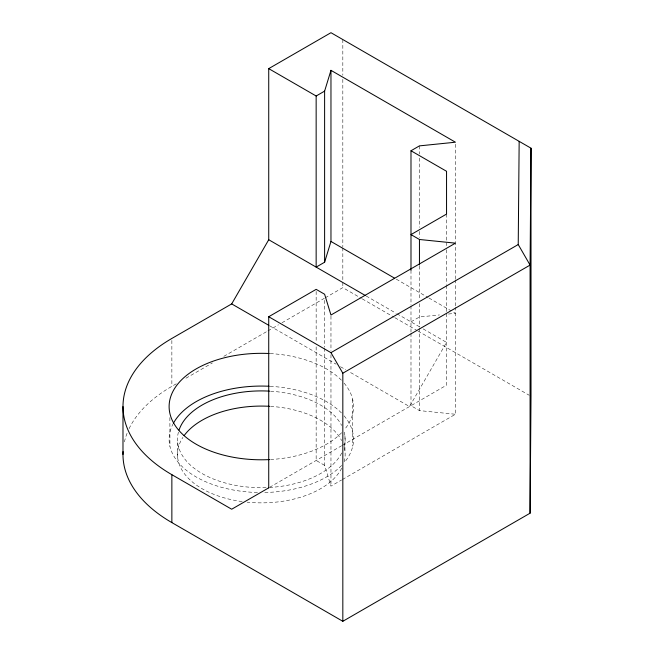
<?xml version="1.0" encoding="UTF-8"?>
<svg xmlns="http://www.w3.org/2000/svg" width="654" height="654" viewBox="0 0 654 654"><rect width="100%" height="100%" fill="white"/><g stroke="black" fill="none" stroke-linecap="round" stroke-linejoin="round"><path stroke-width="0.49" stroke-dasharray="3.27 2.45" d="M129.083 428.672A166.86 96.334 0 0 1 171.863 386.351L176.269 383.808M185.957 378.216L212.395 362.945M223.856 356.332L267.036 331.406M267.919 330.891L278.49 324.793M282.013 322.757L324.319 298.33M325.202 297.823L342.827 287.646L361.376 298.363M410.99 321.866L419.451 316.977L439.447 314.942M269.612 487.328L341.617 445.758M342.271 445.382L446.551 385.173L446.551 312.865M324.613 348.222L324.613 465.346L330.965 486.126L341.56 480.011M342.443 479.505L455.446 414.26L455.446 307.315M448.448 314.026L455.446 313.315L451.914 311.279M410.99 333.393L410.99 405.709L419.451 410.598L455.446 414.26M396.291 279.168L428.076 297.513M428.959 298.028L451.031 310.764M366.199 296.009L396.062 313.25M396.937 313.757L419.664 326.877M423.13 328.88L446.551 342.402L409.502 406.567L349.35 371.832M362.259 298.87L394.068 317.231M394.951 317.746L417.039 330.499M417.922 331.006L529.25 395.278M269.726 325.864L336.074 364.172M340.497 366.722L345.811 369.788M324.613 465.346L316.152 460.465L316.152 345.369M455.446 144.248L455.446 278.8M455.446 279.708L455.446 306.301M446.551 214.071L446.551 245.642M446.551 249.714L446.551 284.343M446.551 285.365L446.551 311.844M419.451 145.875L419.451 154.025M419.451 158.096L419.451 227.355M419.451 231.426L419.451 237.541M419.451 265.974L419.451 299.663M419.451 303.652L419.451 327.082M419.451 328.095L419.451 410.598M410.99 270.249L410.99 304.878M410.99 305.9L410.99 332.379M352.719 399.504L352.768 446.142M344.952 435.989L344.952 451.17M342.827 39.542L342.827 75.275M342.827 79.363L342.827 246.811M342.827 247.825L342.827 281.522M342.827 282.544L342.827 287.646M330.965 316.046L330.965 350.675M330.965 354.746L330.965 486.126M324.613 300.349L324.613 347.2M316.152 291.39L316.152 341.298M177.692 442.611L177.692 457.784M171.863 340.481L171.863 386.351M169.885 417.579L169.934 446.355M124.415 441.9A166.86 96.334 0 0 1 127.44 432.359M341.723 452.985A83.826 48.396 0 0 1 270.012 487.434M266.064 487.614A83.826 48.396 0 0 1 178.755 430.945M270.552 391.198A83.826 48.396 0 0 1 341.641 425.452M344.225 432.131A83.826 48.396 0 0 1 343.587 448.603M344.102 415.854A92.206 53.236 0 0 1 344.274 462.55M341.625 465.46A92.206 53.236 0 0 1 263.537 492.519M257.472 492.487A92.206 53.236 0 0 1 172.86 424.283M270.192 386.31A92.206 53.236 0 0 1 341.437 412.944M344.102 383.121A92.206 53.236 0 0 1 344.274 429.809M341.625 432.727A92.206 53.236 0 0 1 270.576 459.533M270.192 353.577A92.206 53.236 0 0 1 341.437 380.211M341.723 468.158A83.826 48.396 0 0 1 247.155 502.174M242.168 501.585A83.826 48.396 0 0 1 182.932 437.338M270.552 406.371A83.826 48.396 0 0 1 341.641 440.624M344.225 447.303A83.826 48.396 0 0 1 344.159 461.871"/><path stroke-width="0.98" d="M171.863 522.595L171.863 474.681A166.86 96.334 0 0 1 171.863 338.445L231.688 303.906L268.729 239.74L268.729 68.629L330.965 32.7L531.015 148.196L530.083 265.083L530.083 513.186L342.827 621.3L171.863 522.595A166.86 96.334 0 0 1 123.058 451.571M530.083 513.186L531.015 396.299L531.015 148.196M342.827 621.3L342.827 373.197L530.083 265.083L518.23 244.547L519.162 141.354M268.729 68.629L316.152 96.007L316.152 267.118L324.613 262.229L324.613 91.119L330.965 70.338L455.446 142.212L419.451 145.875L410.99 150.763L410.99 270.249M324.613 262.229L330.965 241.449L330.965 70.338M316.152 96.007L324.613 91.119M268.729 487.835L268.729 316.732L316.152 289.354L324.613 294.243L330.965 315.024L455.446 243.157L419.451 239.487L410.99 234.606L446.551 214.071L446.551 171.291L410.99 150.763M268.729 316.732L330.965 352.661L518.23 244.547M268.843 487.778L231.688 509.229L171.863 474.681M330.965 241.449L394.526 278.146M268.729 239.74L365.324 295.502M231.688 303.906L268.843 325.357M330.965 352.661L342.827 373.197M419.451 239.487L419.451 264.952M122.985 406.567L122.985 454.473M179.065 429.997A83.826 48.396 0 0 1 269.554 391.141M269.579 459.582A92.206 53.236 0 0 1 169.116 406.674A92.206 53.236 0 0 1 269.195 353.52M173.335 423.383A92.206 53.236 0 0 1 269.195 386.261M184.093 435.654A83.826 48.396 0 0 1 269.554 406.314"/></g></svg>
